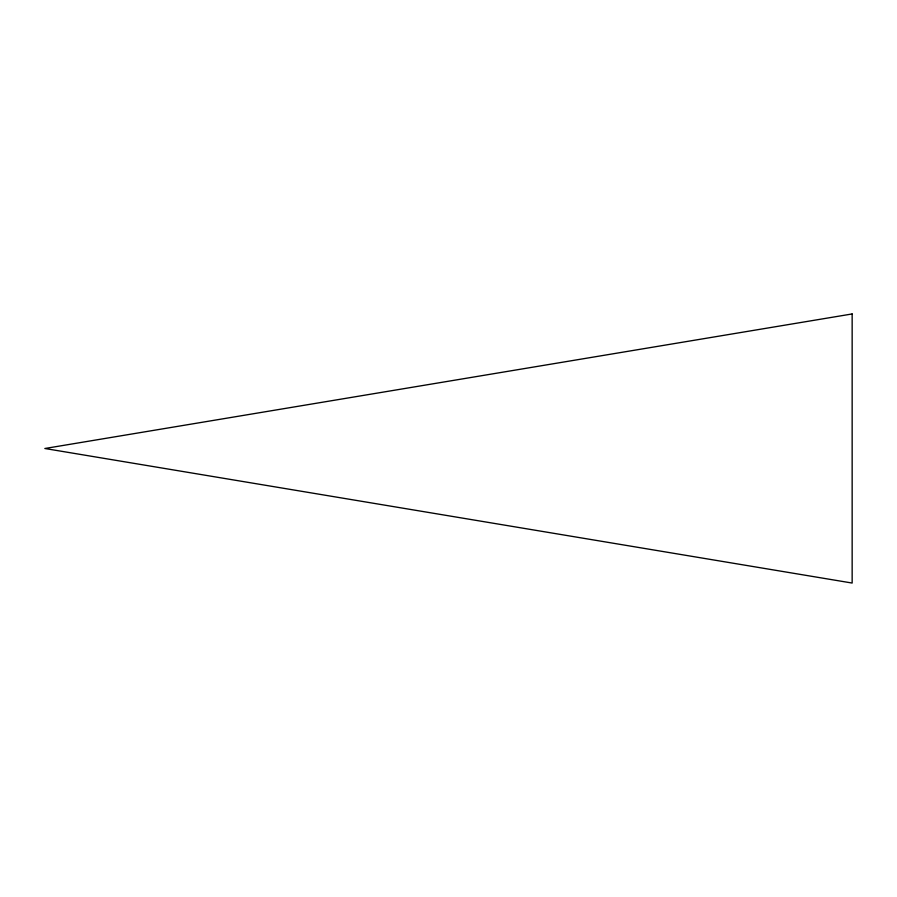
<?xml version="1.0" encoding="UTF-8"?>
<svg xmlns="http://www.w3.org/2000/svg" width="897" height="897" viewBox="0 0 897 897"><rect width="100%" height="100%" fill="white"/><g stroke="black" fill="none" stroke-linecap="round" stroke-linejoin="round"><path stroke-width="1.35" d="M852.15 313.95L44.85 448.5L852.15 583.05L852.15 313.95"/></g></svg>
